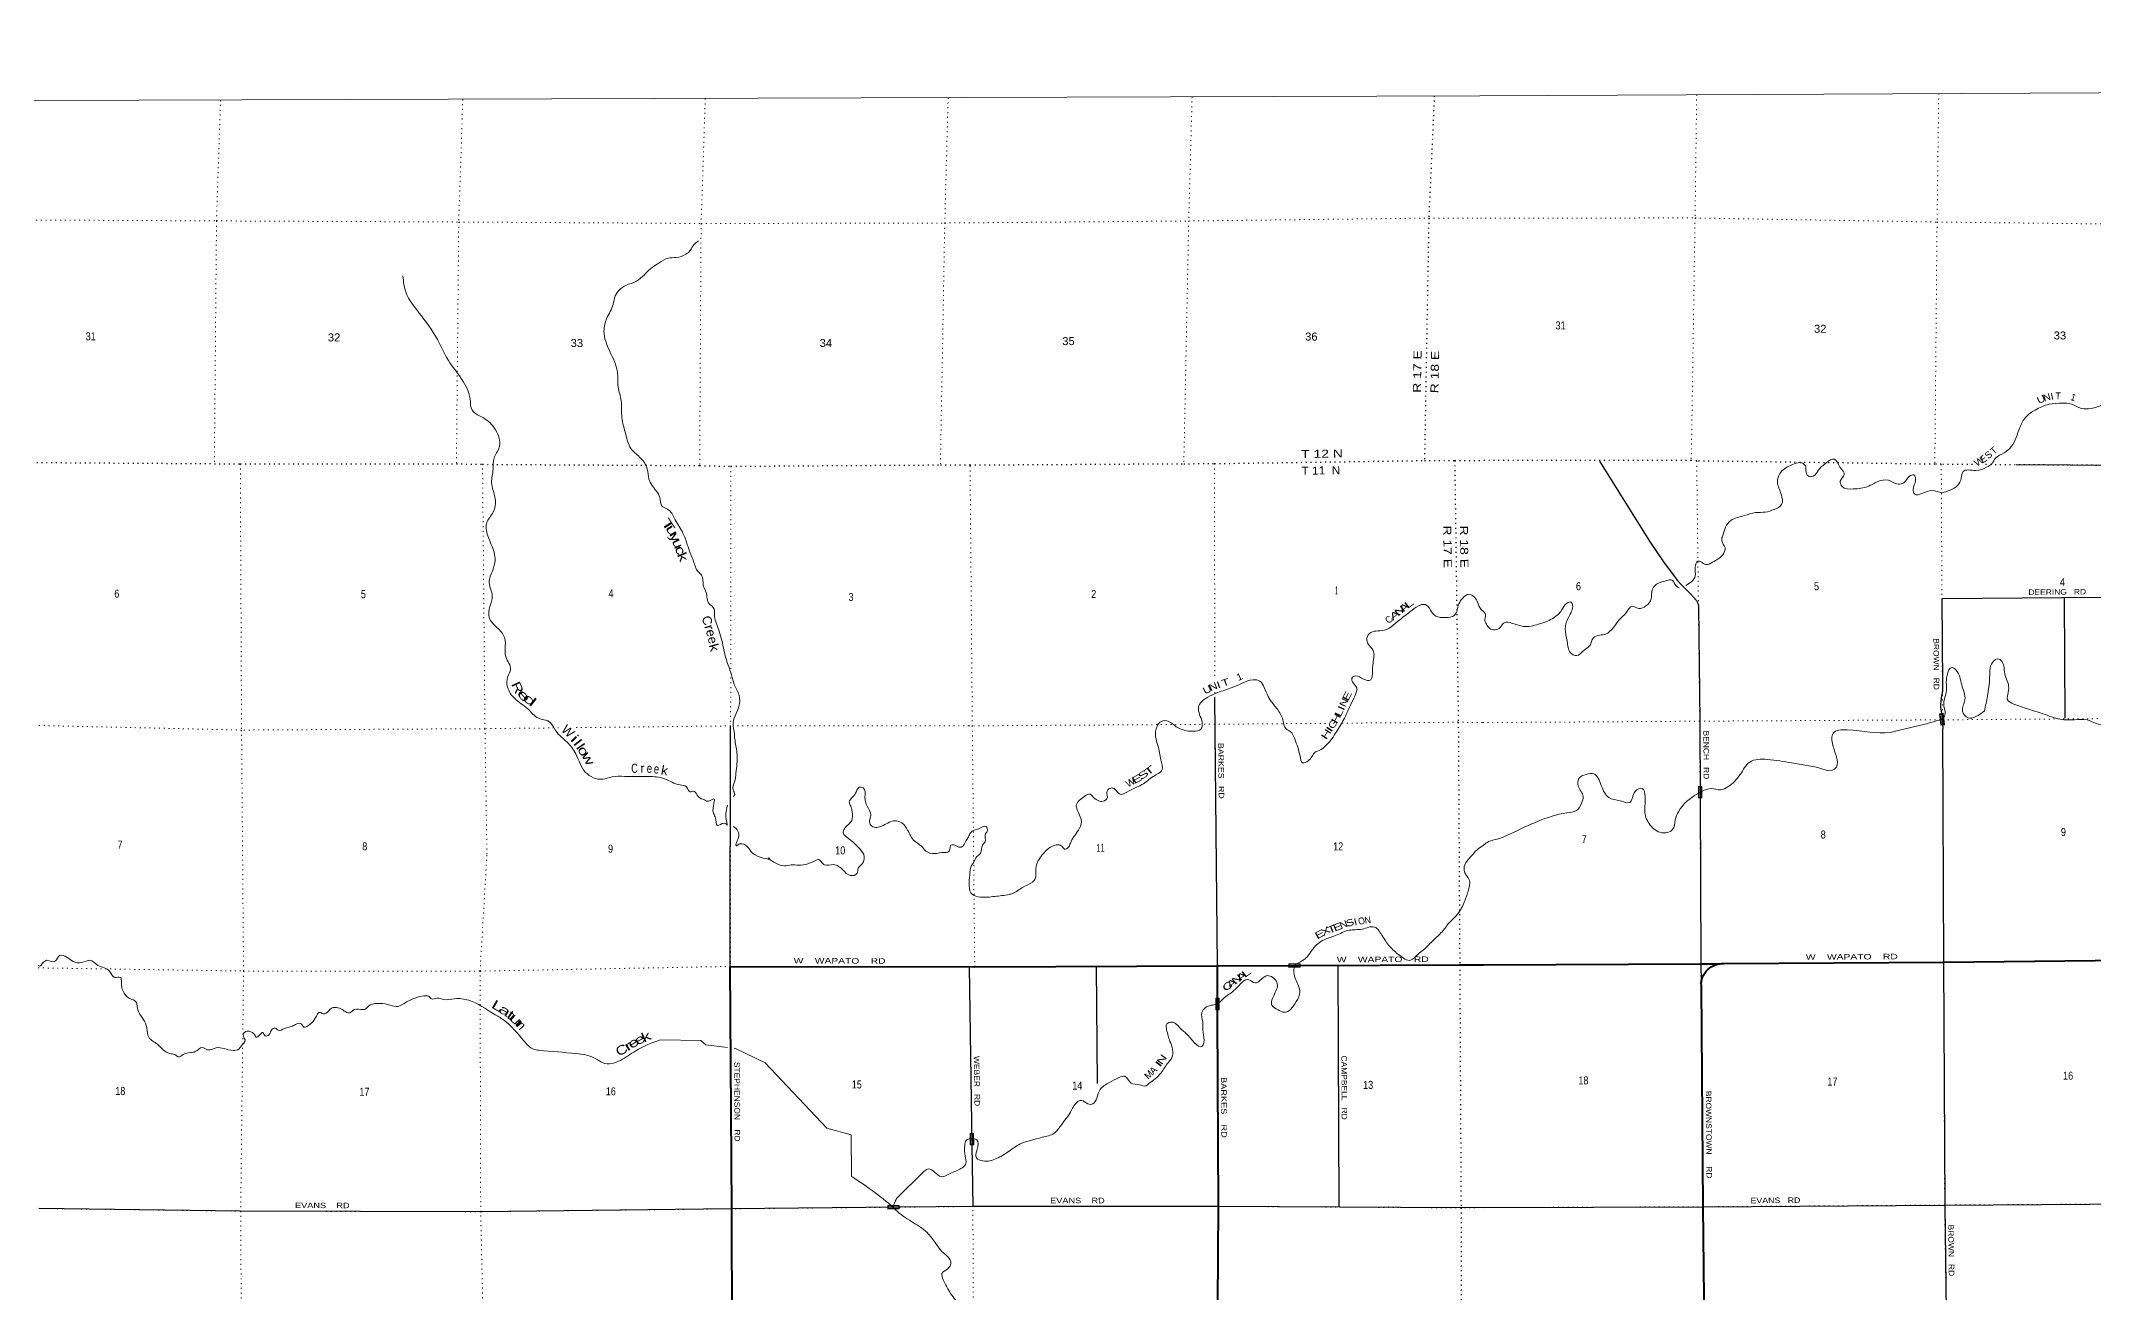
# Model space of a CAD drawing. Header units: feet. Extents: x -2 to 285336, y -549186 to -364975.
# Drawn here: x 63282 to 108175, y -392357 to -364975 of the extents above; entities that cross this region are included whole.
import ezdxf
from ezdxf.enums import TextEntityAlignment as Align

# ---------------------------------------------------------------- set-up
doc = ezdxf.new("R2010")
doc.units = ezdxf.units.FT
doc.header["$LTSCALE"] = 70
doc.linetypes.add('DOTTED', pattern=[1.5, 0.3, -1.2])
for name, color, linetype, lineweight in [('26', 7, 'Continuous', 40), ('27', 7, 'Continuous', 13), ('29', 7, 'Continuous', 25), ('31', 7, 'Continuous', 13), ('39', 7, 'Continuous', 13), ('4', 7, 'Continuous', 13), ('41', 7, 'Continuous', 13), ('6', 7, 'DOTTED', 25), ('61', 7, 'Continuous', 13), ('7', 7, 'DOTTED', 13)]:
    doc.layers.add(name, color=color, linetype=linetype, lineweight=lineweight)
doc.layers.add('30', color=7, linetype='Continuous')

msp = doc.modelspace()

# ---------------------------------------------------------------- linework, layer by layer
at = {"layer": '26'}
for points in [[(90817.62, -385196.99), (94306.21, -385182.53), (94826.86, -385181.32)], [(94826.86, -385181.32), (99578.73, -385155.81), (99998.4, -385154.53), (100028.56, -385154.43)], [(99684.22, -395750.02), (99628.55, -390471.01), (99590.04, -385652.15), (99586.37, -385569.97), (99590.51, -385542.43), (99601.85, -385494.19), (99618.17, -385447.4), (99639.3, -385402.58), (99664.99, -385360.21), (99694.97, -385320.75), (99728.91, -385284.65), (99766.44, -385252.29), (99807.15, -385224.03), (99850.59, -385200.18), (99896.28, -385181.01), (99943.73, -385166.71), (99992.41, -385157.45), (100028.56, -385154.43)], [(100028.56, -385154.43), (100041.79, -385153.33), (100091.33, -385154.4), (104886.5, -385120.82), (110194.22, -385065.73), (115616.27, -384990.31), (118270.29, -384947.27), (120863.7, -384905.21), (126101.03, -384791.99)], [(78407.24, -401086.51), (78407.22, -401063.18), (78403.21, -395886.62), (78386.81, -390515.52), (78355.11, -385214.87), (83700.42, -385224.53), (89007.33, -385204.49)], [(89008.77, -386163.5), (89007.37, -385229.49), (89007.33, -385204.49), (90817.62, -385196.99)], [(89042.62, -401022.2), (89042.41, -400998.35), (88996.27, -395776.49), (89032.57, -390463.05), (89009.02, -386329.25), (89008.77, -386163.5)]]:
    msp.add_lwpolyline(points, dxfattribs=at)
at = {"layer": '29'}
for p, q in [((97359.04, -374164.02), (98456.85, -375911.96)), ((107520.93, -377163.57), (107538.22, -379784.43)), ((89007.33, -385204.49), (88949.4, -379343.72)), ((78355.11, -385214.87), (78361.91, -379953.95)), ((104864.86, -380033.48), (104886.5, -385120.82)), ((83578.24, -385231.89), (83638.45, -389117.32)), ((86352.79, -385214.51), (86377.3, -387778.92)), ((91640.54, -385193.58), (91661.59, -390479.03)), ((83638.45, -389117.32), (83659.34, -390465.74))]:
    msp.add_line(p, q, dxfattribs=at)
for points in [[(110104.18, -374262.5), (110025.92, -374266.68), (106475.94, -374243.77)], [(98456.85, -375911.96), (98760.44, -376365.14), (99060.64, -376768.48), (99133.55, -376848.92), (99343.68, -377060.26), (99480.92, -377214.73), (99498.08, -377243.69), (99508.8, -377263), (99519.52, -377295.18), (99526.15, -377345.22)], [(99526.15, -377345.22), (99555.03, -379850.61), (99562.54, -381532.08)], [(110129.75, -377130.01), (104851.06, -377175.67), (104860.55, -379048.42)], [(104860.55, -379048.42), (104860.88, -379182.64), (104854.45, -379232.52), (104837.3, -379339.26), (104824.43, -379421.32), (104820.14, -379480.85), (104820.15, -379543.61), (104824.43, -379585.98), (104841.58, -379673.94), (104865.17, -379929.25), (104867.32, -379993.61), (104864.86, -380033.48)], [(99562.54, -381532.08), (99578.73, -385155.81), (99583.06, -385566.62)], [(104886.5, -385120.82), (104912.23, -390434.05), (104979.95, -395690.94)], [(82051.03, -390480.57), (78374.07, -390514.47), (72895.97, -390579.75), (67646.83, -390567.02), (63232.36, -390508.77)], [(94848.76, -390489.41), (94334.03, -390495.27), (89032.57, -390463.05), (83659.34, -390465.74), (82051.03, -390480.57)], [(94848.76, -390489.41), (99628.55, -390471.01), (104912.23, -390434.05), (110199.93, -390401.11), (115219.47, -390359.13)]]:
    msp.add_lwpolyline(points, dxfattribs=at)
at = {"layer": '31'}
for p, q in [((104875.74, -379678.81), (104903.69, -379927.25)), ((104903.69, -379927.25), (104829.16, -379935.63)), ((99600.09, -381530.67), (99525.09, -381530.87)), ((99599.43, -381280.67), (99600.09, -381530.67)), ((83676.71, -389114.91), (83601.73, -389116.29)), ((83672.13, -388864.95), (83676.71, -389114.91)), ((81800, -390446.09), (82049.99, -390443.18)), ((81800.87, -390521.08), (81800, -390446.09)), ((82050.86, -390518.17), (81800.87, -390521.08)), ((82049.99, -390443.18), (82050.86, -390518.17))]:
    msp.add_line(p, q, dxfattribs=at)
for points in [[(104829.16, -379935.63), (104801.21, -379687.19), (104875.74, -379678.81)], [(99525.09, -381530.87), (99524.43, -381280.87), (99599.43, -381280.67)], [(83601.73, -389116.29), (83597.15, -388866.33), (83672.13, -388864.95)]]:
    msp.add_lwpolyline(points, dxfattribs=at)
for points in [[(104894.85, -379920.19), (104868.68, -379687.64), (104810.04, -379694.24), (104836.21, -379926.79)], [(99532.44, -381288.84), (99591.45, -381288.68), (99592.07, -381522.69), (99533.06, -381522.85)], [(83664.28, -388873.09), (83605.29, -388874.17), (83609.57, -389108.14), (83668.56, -389107.06)], [(82042.08, -390451.26), (81808.08, -390453.99), (81808.77, -390512.99), (82042.77, -390510.26)]]:
    msp.add_lwpolyline(points, close=True, dxfattribs=at)
at = {"layer": '39'}
for p, q in [((99374.61, -376806.49), (99252.39, -376885.2)), ((81987.9, -390292.15), (82587.07, -389699.33))]:
    msp.add_line(p, q, dxfattribs=at)
for points in [[(78296.76, -386986.47), (77817.4, -386926.81), (77710.16, -386831.61), (76826.02, -386817.22)], [(81004.62, -389807.03), (80995.12, -388897.65), (80468.38, -388748.83), (79120.46, -387322.09), (78469.72, -387007.99), (78442.44, -387004.6)]]:
    msp.add_lwpolyline(points, dxfattribs=at)
for points in [[(78425.61, -381503.95), (78451.88, -381454.99), (78415.1, -381355.13), (78444.88, -381179.94), (78478.98, -380990.84), (78502.74, -380579.01), (78457.5, -380278.35), (78425.61, -380009.72), (78414.22, -379932.71), (78541.92, -379532.57), (78545.31, -379281.57), (78438.63, -379047.84), (78382.33, -378839.66), (78307.95, -378627.66), (78214.3, -378297.42), (78111.72, -377880.94), (78012.05, -377550.77), (77975.92, -377354.41), (77895.04, -377287.03), (77826.25, -377034.82), (77770.75, -376902.92), (77724.1, -376658.49), (77653.15, -376582.98), (77548.48, -376349.23), (77478.51, -376175.32), (77414.44, -375991.32), (77319.56, -375735.37), (77148.13, -375444.13), (77007.61, -375232.86), (76848.18, -375130.2), (76814.33, -374959.92), (76738.7, -374820.21), (76573.57, -374555), (76539.23, -374338.55), (76372.09, -374073.36), (76179.71, -373886.74), (76070.25, -373578.76), (75982.19, -373208.3), (75970.37, -372845.04), (75903.05, -372540.61), (75885.6, -372213.55), (75718.48, -371759.63), (75591.59, -371317.32), (75654.79, -371035.55), (75791.98, -370736.91), (75838.14, -370549.69), (76072.27, -370320.25), (76303.82, -370227.37), (76474.72, -370084.96), (76645.44, -369924.48), (76796.78, -369828.46), (76998.14, -369723.86), (77170.38, -369709.92), (77382.1, -369637.33), (77471.54, -369564.07), (77562.29, -369424.55), (77659.68, -369345.18)], [(71193.11, -370112.75), (71265.16, -370485.39), (71544.28, -370915.99), (71949.34, -371505.83), (72188.63, -371960.96), (72483.61, -372375.32), (72662.46, -372801), (72715.25, -373057.4), (72913.12, -373193.77), (73190.22, -373431.65), (73300.94, -373860.08), (73189.15, -374096.21), (73167.64, -374339.37), (73134.58, -374628.84), (73212.5, -374987.37), (73169.44, -375278.95), (73027.57, -375513.4), (73021.29, -375680.11), (73126.7, -375984.12), (73210.54, -376334.55), (73158.65, -376547.93), (73081.36, -376823.83), (73148.49, -377110.2), (73098.79, -377341.63), (73081.29, -377584.75), (73282.3, -377829.49), (73424.88, -378046.77), (73445.07, -378444.07), (73550.19, -378719.98), (73487.64, -378873.25), (73482.04, -379104.19), (73639.02, -379355.44), (73926.04, -379583.18), (74158.67, -379785.41), (74241.12, -379810.61), (74385.91, -379855.2), (74538.42, -380062.33), (74785.54, -380308.57), (74974.63, -380563.48), (75191.36, -380970.67), (75559.76, -381121.23), (75767.7, -381070.76), (76040.18, -381057.74), (76356.94, -381062.29), (76559.38, -381060.07), (76916.69, -381108.36), (77256.88, -381245.17), (77399.65, -381287.77), (77478.97, -381397.32), (77550.93, -381378.46), (77630.07, -381469.95), (77753.27, -381558.95), (77793.48, -381570.55), (77833.88, -381600.22), (77987.71, -381550.35), (77976.74, -381843.6), (78023.91, -381945.47), (78077.98, -382131.59), (78217.79, -382083.88), (78295.57, -382125)], [(112582.86, -371281.25), (112786.1, -371495.86), (112866.69, -371620.29), (112891.38, -371857.37), (112874.07, -372148.79), (112736.06, -372325.91), (112582.02, -372511.11), (112433.65, -372563.66), (111988.3, -372620.84), (111763.42, -372573.07), (111646.59, -372402.5), (111516.02, -372350.52), (111335.32, -372316.73), (111242.85, -372252.61), (111137.68, -371935.31), (111021.02, -371831.06), (110705.77, -371759.36), (110294.26, -371707.95), (110059.59, -371754.65), (109483.95, -371870.38), (109087.07, -372048.03), (108948.91, -372166.88), (108782.96, -372404.35), (108541.05, -372754.51), (108368.91, -372925.67), (108112.26, -373008.59), (107899.55, -373013.05), (107686.59, -372917.02), (107479.83, -372893.33), (107194.94, -372920.04), (106888.24, -373047.27), (106691.95, -373192.36), (106554.09, -373429.77), (106368.53, -373844.13), (106212.36, -373981.1), (106024.03, -374100.05), (105946.07, -374216.76), (105825.87, -374295.38), (105593.27, -374366.19), (105312.38, -374390.88), (105274.63, -374535.65), (105194.77, -374694.57), (105030.47, -374795.38), (104858.03, -374847.98), (104633.17, -374806.24), (104410.58, -374871.01), (104256.1, -374885.39), (104221.72, -374780.96), (104275.39, -374583.92), (104238.96, -374463.42), (104134.7, -374499.8), (104018.66, -374634.68), (103892.31, -374665.08), (103683.39, -374581.11), (103450.68, -374609.72), (103230.22, -374716.68), (102913.29, -374771.59), (102664.3, -374713.82), (102627.9, -374603.37), (102715.83, -374462.52), (102621.08, -374291.9), (102494.21, -374119.34), (102329.84, -374194.03), (102147.68, -374367.22), (102037.62, -374490.03), (101923.23, -374488.26), (101880.87, -374403.94), (101864.47, -374267.33), (101806.13, -374211.18), (101707.76, -374197.31), (101539.34, -374255.93), (101305.02, -374435.27), (101255.32, -374618.24), (101336.28, -374887.35), (101344.89, -375112.41), (101184.62, -375219.24), (100986.11, -375277.93), (100777.43, -375288.4), (100524.75, -375355.24), (100234.05, -375462.34), (100118.03, -375607.26), (100058.29, -375788.25), (100034.49, -375896.81), (100107.15, -376057.43), (100057.37, -376210.26), (99835.05, -376373.49), (99682.66, -376424.04), (99515.91, -376348.02), (99454.04, -376480.78), (99456.54, -376671.68), (99374.61, -376806.49)], [(86105.38, -381489.46), (86225.24, -381450), (86300.13, -381519.45), (86415.17, -381594.48), (86505.47, -381603.52), (86602.84, -381522.15), (86587.99, -381444.01), (86630.91, -381331.11), (86716.93, -381314.11), (86816, -381395.34), (86880.7, -381448.83), (86980.68, -381425.65), (87162.11, -381331.31), (87357.59, -381238.82), (87602.29, -381061.47), (87797.16, -380910.76), (87770.88, -380698.24), (87705.45, -380383.75), (87655.34, -380191.56), (87686.97, -379958.32), (87776.1, -379854.95), (87930.43, -379853.26), (88108.06, -379971.77), (88481.95, -380072.07), (88645.82, -380024.1), (88672.37, -379879.25), (88616.39, -379701.18), (88592.75, -379548.86), (88657.61, -379425.68), (88794.9, -379327.8), (89014.32, -379225.01), (89325.9, -379117.2), (89547.41, -379022.41), (89789.13, -378943.47), (89937.8, -378975.97), (90029.49, -379117.51), (90115.68, -379309.31), (90168.72, -379397.06), (90312.97, -379582.2), (90437.75, -379821.75), (90507.97, -380019.74), (90596.75, -380074.98), (90696.68, -380238.52), (90812.91, -380618.71), (90868.49, -380758.63), (90990.38, -380721.16), (91154.7, -380524.61), (91314.29, -380450.59), (91369.8, -380391.75), (91482.8, -380272.06), (91585.43, -380118.35), (91764.76, -379823.26), (91913.75, -379502.41), (92017.77, -379290.46), (92052.11, -379123.44), (91972.79, -379013.89), (91949.63, -378907.74), (92033.35, -378862.65), (92198.43, -378931.11), (92360.93, -378943.38), (92395.72, -378820.53), (92411.14, -378569.4), (92412.36, -378302.36), (92308.75, -378170.99), (92277.26, -378034.81), (92360.16, -377911.44), (92512.15, -377877.65), (92704.27, -377847.43), (92895.32, -377714.84), (93064.26, -377576.46), (93265.12, -377423.68), (93456.33, -377307.15), (93552.47, -377300.07), (93665.97, -377419.29), (93781.6, -377550.53), (93998.44, -377584.29), (94184.4, -377540.09), (94239.62, -377453.15), (94287.94, -377281.97), (94378.78, -377150.47), (94500.24, -377072.85), (94627.23, -377139.72), (94698.66, -377261.4), (94733.61, -377345.34), (94795.06, -377428.26)], [(99106.1, -376934.59), (99035.69, -376893.59), (98955.1, -376769.17), (98824.68, -376777.47), (98586.14, -376876.43), (98514.16, -376979.06), (98494.6, -377176.04), (98378.6, -377329.01), (98214.19, -377383.6), (98079.62, -377337.66), (97951.52, -377468.54), (97799.42, -377629.62), (97495.21, -377945.74), (97364.83, -377970.13), (97224.52, -378032.71), (97156.69, -378187.59), (97028.53, -378294.35), (96856.27, -378417.29), (96729.69, -378355.25), (96654.79, -378104.21), (96613.94, -377826.98), (96689.53, -377567.59), (96773.15, -377312.2), (96740.88, -377247.96), (96654.64, -377266.22), (96532.64, -377425.23), (96362.48, -377588.35), (96071.84, -377717.56), (95744.9, -377780.53), (95453.74, -377710.79), (95277.11, -377697.08), (95193.09, -377801.75), (95080.85, -377854.23), (94962.37, -377822.32), (94887.89, -377732.04), (94855.5, -377621.58), (94867.25, -377511.03), (94833.01, -377462.87), (94803.21, -377429.52), (94794.96, -377428.24)], [(110096.52, -377996.47), (109907.08, -377988.63), (109703.89, -377792.11), (109623.59, -377780.22), (109585.9, -377949.1), (109544.35, -378178.28), (109424.39, -378353.35), (109396.56, -378453.89), (109509.37, -378622.46), (109515.8, -378783.21), (109544.13, -378873.59), (109704.89, -378959.67), (109767.68, -379182.6), (109770.54, -379514.17), (109755.09, -379749.32), (109755.11, -379755.35), (109659.17, -379906.27), (109450.75, -380017.22), (109173.69, -379967.55), (109032.6, -379726.69), (108743.06, -379506.23), (108628.93, -379604.93), (108559.27, -379828.14), (108421.06, -379926.89), (108023.45, -379823.21), (107746.51, -379819.76), (107437.45, -379810.34), (107059.87, -379688.53), (106423.18, -379476.82), (106286.47, -379380.64), (106300.11, -379221.86), (106303.67, -379045.01), (106212.56, -378733.72), (106212.42, -378677.45), (106069.45, -378488.84), (105985.28, -378531.22), (105893.89, -378889.1), (105846.79, -379303.17), (105781.4, -379624.84)], [(105781.4, -379624.84), (105593.09, -379751.82), (105422.59, -379780.31), (105301.8, -379629.84), (105353.34, -379384.57), (105284.27, -379055.14), (105154.99, -378727.84), (105072.58, -378675.76), (104962.64, -378844.79), (104942.39, -379225.1), (104890.7, -379493.99), (104918.27, -379649.12), (104893.05, -379764.59), (104814.83, -379817.7)], [(104814.83, -379817.7), (104694.34, -379856.15), (103950.31, -380042.56), (103719.67, -380095.28), (102778.36, -380038.93), (102469.52, -380115.93), (102466.17, -380375.17), (102545.11, -380638.26), (102545.67, -380853.28), (102445.53, -380929.85), (102242.77, -380900.12), (101564.14, -380764.86), (101034.16, -380687.58), (100647, -380744.64), (100441.01, -381016.35), (100170.78, -381284.18), (100010.42, -381350.82), (99801.65, -381325.12), (99600.74, -381385.42)], [(99600.74, -381385.42), (99502.93, -381438.27), (99088.55, -381830.99), (99020.78, -382009.98), (98959.11, -382221.11), (98758.62, -382293.86), (98497.39, -382153.73), (98360.23, -381884.73), (98361.25, -381500.9), (98294.57, -381322.18), (98146.22, -381382.77), (98024.45, -381630.2), (97815.65, -381592.45), (97568.64, -381522.62), (97401.4, -381257.7), (97236.19, -381002.82), (97069.66, -381015.22), (96913.36, -381103.96), (96897.74, -381270.79), (97006.69, -381499.65), (96970.95, -381646.43), (96856.98, -381807.42), (96650.41, -381858.09), (96018.75, -382040.24), (95559.74, -382246.16), (95164.85, -382417.78), (94876.63, -382521.91), (94816.34, -382572.1)], [(78498.89, -382577.99), (78563.27, -382533.83), (78726.26, -382594.28), (78894.55, -382777.15), (79202, -382850.07), (79197.97, -382848.1), (79393.77, -382978.47), (79722.67, -382992.93), (79905.16, -383000.97), (80099.07, -382950.66), (80220.79, -382897.12), (80286.7, -382874.31), (80355.56, -382941.82), (80416.21, -382991.35), (80608.6, -382987.23), (80822.36, -383109.36), (80973.9, -383224.15), (81129.77, -383178.27), (81152.65, -383065.59), (81229.89, -382976.4), (81284.27, -382809.17), (81198.52, -382659.53), (80937.38, -382415.45), (80823.84, -382292.22), (80850.98, -382203.58), (81009.45, -382023.16), (81019.51, -381834.33), (80988.12, -381708.19), (80955.17, -381624.22), (81032.14, -381508.94), (81111.1, -381391.63), (81172.24, -381296.6), (81258.55, -381307.7), (81298.75, -381510.03), (81346.97, -381712.28), (81429.18, -381906.13), (81402.99, -382085.1), (81473.93, -382160.61), (81700.13, -382130.03), (81957.65, -382028.83), (82108.5, -382077.36), (82230.39, -382232.63), (82389.29, -382475.82), (82528.69, -382580.7), (82630.1, -382694.03), (82815.07, -382746.21), (83041.3, -382719.64), (83129.36, -382706.62), (83160.55, -382621.96), (83177.98, -382563.54), (83231.99, -382552.91), (83348.81, -382605.84), (83400.92, -382605.27), (83515.65, -382459.46), (83560.98, -382384.68), (83608.11, -382291.81), (83799.54, -382195.35), (83951.45, -382153.53), (83972.56, -382255.69), (83929.28, -382334.46), (83926.87, -382487.07), (83869.54, -382563.99), (83827.25, -382737.12), (83743.85, -382812.32), (83683.02, -382937.46), (83623.75, -383020.43), (83589.64, -383209.52), (83648.27, -383640.53), (83821.27, -383698.87), (84135.82, -383683.37), (84452.1, -383641.76), (84526.05, -383620.87), (84761.1, -383479.76), (84962.4, -383369.14), (85023.76, -383294.18), (85034.17, -383139.48), (85079.94, -382916.12), (85168.77, -382784.65), (85385.23, -382589.54), (85519.16, -382553.94), (85609.75, -382591.09), (85660.44, -382646.75), (85744.29, -382613.71), (85791.4, -382518.83), (85966.85, -382235.83), (86033.04, -382048.39), (85991.45, -381904.29), (85935.9, -381768.38), (85921.03, -381688.23), (85990.05, -381579.06), (86105.38, -381489.46)], [(78287.89, -382117.91), (78257.7, -381874.65), (78289.55, -381689.45)], [(78423.57, -382156.02), (78455.31, -382177.65), (78520.15, -382435.93), (78493.56, -382576.76), (78498.89, -382577.99)], [(94068.28, -384265.12), (94308.05, -383999.48), (94435.49, -383727.05), (94513.08, -383479.25), (94517.57, -383332.64), (94456.35, -383228.91), (94411.37, -383145.08), (94415.83, -382996.46), (94558.15, -382804.17), (94686.98, -382664.23), (94816.34, -382572.1)], [(90731.27, -385158.22), (90905.44, -385060.71), (90976.93, -384995.68), (91095.51, -384833.77), (91337.95, -384632.35), (91585.56, -384541.29), (91887.01, -384423.55), (92169.39, -384398.37), (92445.56, -384355.19), (92603.76, -384532.14), (92772.66, -384773.22), (92986.5, -384970.5), (93228.88, -385079.41), (93397.2, -384945.41), (93515.14, -384851.41), (93701.66, -384668.67), (93896.15, -384481.83), (94068.28, -384265.12)], [(63401.59, -385075.16), (63316.14, -385146.37), (63252.63, -385207.3), (63218.2, -385195.65)], [(76826.02, -386817.22), (76508.6, -386941.16), (76157.9, -387141.76), (75823.05, -387324.11), (75606.67, -387334.52), (75384.96, -387218.49), (74985.03, -387120.48), (74172.44, -387047.08), (74051.91, -387022.3), (73845.62, -386847.89), (73395.78, -386385.03), (73187.97, -386256.8), (72633.58, -385955.71), (72324.52, -385920.95), (72084.18, -385939.64), (71943.52, -385907.06), (71821.45, -385926.46), (71760.71, -385868.91), (71698.45, -385857.54), (71524.37, -385887.56), (71274.91, -385992.69), (71049.43, -386091.53), (70862.53, -386045.39), (70645.81, -386023.68), (70434.03, -386090.24), (70374.51, -386149.12), (70272.33, -386154.26), (70100.17, -386176.22), (70030.57, -386229.18), (69946.18, -386210.03), (69865.44, -386156.71), (69624.67, -386135.26), (69515.49, -386236.84), (69451.52, -386253.6), (69384.98, -386216.18), (69278.09, -386345.85), (69167.19, -386475.56), (69027.56, -386541.33), (68968.68, -386469.7), (68844.56, -386485.12), (68754.81, -386528.26), (68606.93, -386572.05), (68471.04, -386611.68), (68406.38, -386562.2), (68318.67, -386609.34), (68281.43, -386690.05), (68201.74, -386737.1), (68169.51, -386721.4), (68132.78, -386659.56), (68059.21, -386716.58), (67985.49, -386759.55), (67936.61, -386685.8), (67866.04, -386646.42), (67787.68, -386629.21), (67700.35, -386712.49), (67743.6, -386822.43), (67660.85, -386959.86), (67611.35, -387018.63), (67481.42, -387054.19), (67286.55, -387012.15), (67113.99, -386995.98), (66924, -387038.21), (66807.23, -386989.3), (66653.8, -387077.31), (66547.78, -387098.55), (66391.85, -387138.41), (66286.16, -387191.77), (66205.47, -387142.46), (66096.99, -387119.56), (65951.8, -387036.83), (65826.27, -386917.74), (65638.26, -386765.21), (65592, -386558.92), (65517.81, -386364.99), (65424.23, -386233.51), (65384.68, -386093.41), (65367.7, -386003.25), (65210.34, -385906.59), (65074.47, -385757.51), (65038.39, -385565.16), (65017.21, -385456.98), (64894.93, -385456.31), (64781.24, -385319.03), (64525.33, -385191.34), (64351.79, -385080.81), (64169.9, -385130.99), (63981.23, -385106.96), (63851.99, -385016.02), (63687.19, -384975.66), (63596.23, -385095.12), (63401.59, -385075.16)], [(89047.87, -386008.56), (89164.22, -385894.92), (89398.88, -385715.67), (89697.38, -385507.62), (89834.41, -385576.38), (89938.11, -385525.05), (90099.34, -385416.88), (90305.29, -385559.18), (90255.93, -385822.72), (90196.29, -386062.29), (90335.68, -386165.16), (90474.52, -386215.84), (90568.41, -386184.7), (90697.11, -386032.71), (90805.19, -385824.73), (90783.19, -385638.26), (90721.7, -385508.43), (90679.87, -385342.25), (90692.33, -385221.84), (90731.27, -385158.22)], [(83676.73, -388984.59), (83744.47, -389008.04), (83752.7, -389220.77), (83736.55, -389401.64), (83875.58, -389470.38), (84175.7, -389416.9), (84452.66, -389257.26), (84693.55, -389098.02), (84929.25, -389019.15), (85175.11, -388952.2), (85436.77, -388863.01), (85591.26, -388684.63), (85792.76, -388401.35), (85932.86, -388189.01), (86034.62, -388143.72), (86173.71, -388218.49), (86283.99, -388221.29), (86366.87, -388095.91), (86441.08, -387908.38), (86645.9, -387751.54), (86859.27, -387644.8), (86979.24, -387615.38), (87119.15, -387768.44), (87305.92, -387802.53), (87434.49, -387829.23), (87488.25, -387794.51), (87605.58, -387704.88), (87750.55, -387574.8), (87908.54, -387348.21), (88007.33, -387210.6), (88027.51, -387031.69), (87967.52, -386853.67), (87896.71, -386599.47), (87899.4, -386472.95), (88011.22, -386431.57), (88197.08, -386570.07), (88332.63, -386689.05), (88515.17, -386893.84), (88666.27, -386966.47), (88711.51, -386883.66), (88695.17, -386662.99), (88684.66, -386424.19), (88666.5, -386221.61), (88741.6, -386118.4), (88871.33, -386064.77), (88987.09, -386037.69), (89047.87, -386008.56)], [(82587.07, -389699.33), (82692.73, -389643.97), (82817.75, -389714.87), (82963.09, -389811.66), (83194.74, -389728.81), (83426.11, -389617.86), (83507.3, -389522.61), (83489.59, -389362.18), (83481.1, -389125.37), (83510.09, -389022.66), (83575.19, -388987.87), (83676.73, -388984.59)], [(81871.12, -390444.45), (81394.24, -390069.78), (81127.77, -389890), (81004.62, -389807.03)], [(83523.62, -393385.22), (83594.33, -393245.92), (83668.52, -393056.38), (83630.34, -392856.03), (83348.85, -392582.06), (83125.29, -392289.38), (83012.73, -392067.76), (82983.22, -391929.55), (83102.51, -391835.89), (83175.03, -391678.49), (83032.82, -391497.35), (82649.06, -391027.75), (82315.88, -390794.49), (81968.43, -390539.31), (81871.12, -390444.45)], [(81912.6, -390486.7), (81950.72, -390378.89), (81987.9, -390292.15)]]:
    msp.add_spline(points, degree=3, dxfattribs=at)
at = {"layer": '4'}
msp.add_lwpolyline([(0, -366365.25), (31582.88, -366343.53), (63165.7, -366278.36), (94748.41, -366169.75), (126330.93, -366017.71), (157911.89, -365844.7), (189495.2, -365583.27), (221076.83, -365300.9), (252658.04, -364975.08), (254669.81, -547785.08), (222837.13, -548113.49), (191004.05, -548398.11), (159170.58, -548638.96), (127336.83, -548836), (95502.83, -548989.27), (63668.65, -549098.74), (31834.35, -549164.42), (0, -549186.32)], close=True, dxfattribs=at)
at = {"layer": '6'}
for points in [[(93749.8, -366173.87), (93629.34, -368847.2), (93534.79, -374149.24)], [(63187.49, -374192.87), (67072.04, -374218.53), (67639.27, -374222.35), (72365.18, -374222.74), (72936.48, -374232.54), (77684.74, -374260.79), (78368.32, -374275.38), (82949.61, -374245.23), (83596.98, -374246.16), (88272.49, -374218.99), (88945.89, -374217.63), (93534.79, -374149.24), (94196.19, -374150.02), (94781.34, -374151.7)], [(94196.19, -374150.02), (94274.43, -379873.84), (94306.21, -385182.53), (94334.03, -390495.27), (94343.49, -395778.1), (94351.79, -401099.07), (94356.98, -406398.03), (94457.13, -411728.05), (94467.63, -411898.01)], [(105518.8, -374237.52), (104836.38, -374233.1), (104695.9, -374231.38), (99488.19, -374159.66), (99369.77, -374147.84), (94781.34, -374151.7)], [(118800.76, -374223.25), (115389.96, -374263.72), (110104.18, -374262.5), (110025.92, -374266.68), (105764.83, -374239.11)]]:
    msp.add_lwpolyline(points, dxfattribs=at)
at = {"layer": '61'}
for p, q in [((90566.99, -385161.01), (90816.98, -385159.53)), ((90816.98, -385159.53), (90817.43, -385234.53)), ((88971.76, -385911.17), (89046.76, -385911.17)), ((88971.76, -386161.17), (88971.76, -385911.17)), ((89046.76, -385911.17), (89046.76, -386161.17)), ((89046.76, -386161.17), (88971.76, -386161.17))]:
    msp.add_line(p, q, dxfattribs=at)
msp.add_lwpolyline([(90817.43, -385234.53), (90567.43, -385236.01), (90566.99, -385161.01)], dxfattribs=at)
for points in [[(90575.03, -385168.95), (90809.03, -385167.57), (90809.38, -385226.58), (90575.37, -385227.96)], [(89038.76, -385919.17), (88979.76, -385919.17), (88979.76, -386153.17), (89038.76, -386153.17)]]:
    msp.add_lwpolyline(points, close=True, dxfattribs=at)
at = {"layer": '7'}
for p, q in [((88945.89, -374217.63), (88947.41, -378942.24)), ((104836.38, -374233.1), (104864.09, -379678.71)), ((83638.45, -389117.32), (83578.24, -385231.89))]:
    msp.add_line(p, q, dxfattribs=at)
for points in [[(67206.61, -366266.89), (67118.41, -368908.99), (67072.04, -374218.53)], [(72504.62, -366250.77), (72415.77, -368933.23), (72365.18, -374222.74)], [(77807.82, -366233.41), (77715.22, -368965.48), (77684.74, -374260.79)], [(83118, -366214.82), (83044.29, -368955.24), (82949.61, -374245.23)], [(88453.6, -366194.89), (88379, -368910.8), (88272.49, -374218.99)], [(99487.62, -366149.7), (99452.43, -368844.43), (99369.77, -374147.84)], [(104781.06, -366126.15), (104744.38, -368930.75), (104695.9, -374231.38)], [(63172.88, -368889.63), (67118.41, -368908.99), (72415.77, -368933.23), (77715.22, -368965.48), (83044.29, -368955.24), (88379, -368910.8), (93629.34, -368847.2), (94759.46, -368847.68)], [(94759.46, -368847.68), (99452.43, -368844.43), (104740.45, -368934.08), (110024.38, -368993.58), (115422.47, -368964.44), (116646.87, -368946.58)], [(67639.27, -374222.35), (67666.44, -380045.12), (67709.85, -385315.53), (67646.83, -390567.02), (67676.97, -395909.86), (67734.36, -401176.1), (67762.88, -406555.1), (68009.04, -411857.42), (67999.39, -411991.47)], [(73315.52, -411975.14), (73315.75, -411817.3), (73076.33, -406585.19), (73042.52, -401274.52), (73014.43, -395935.67), (72895.97, -390579.75), (72882.71, -385317.04), (73032.2, -382761.28), (72989.28, -380014.87), (72936.48, -374232.54)], [(78368.32, -374275.38), (78361.91, -379953.95), (78357.9, -385140.57), (78386.81, -390515.52), (78403.21, -395886.62), (78407.38, -401237.78), (78457.44, -406568.35), (78647.13, -411837.15), (78653.57, -411957.51)], [(83700.42, -385224.53), (83647.01, -379956.24), (83596.98, -374246.16)], [(99561.42, -381279.91), (99555.03, -379850.61), (99488.19, -374159.66)], [(88947.49, -379212.89), (88947.72, -379918.2), (89007.33, -385204.49), (89008.77, -386163.5)], [(118561.26, -379627.62), (115496.34, -379723.49), (110148.49, -379780.67), (104893.37, -379821.42)], [(74600.95, -379996.6), (72989.28, -380014.87), (67666.44, -380045.12), (63203.3, -379944.02)], [(91371.49, -379898.02), (88947.72, -379918.2), (83572.71, -379953.45), (78361.91, -379953.95), (74960.73, -379992.52)], [(94804.99, -379882.42), (94274.43, -379873.84), (91686.69, -379895.39)], [(104815.19, -379821.91), (99555.03, -379850.61), (94804.99, -379882.42)], [(104865.28, -379933.14), (104886.5, -385120.82), (104912.23, -390434.05), (104979.95, -395690.94), (105021.81, -401032.27), (105021.74, -401759.09)], [(99796.03, -411875.52), (99787.53, -411677.61), (99697.48, -406322.31), (99694.72, -400978.94), (99687.08, -395675.72), (99628.55, -390471.01), (99578.73, -385155.81), (99562.54, -381531.23)], [(90817.97, -385196.99), (94306.21, -385182.53), (94826.86, -385181.32)], [(94826.86, -385181.32), (99578.73, -385155.81), (104886.5, -385120.82), (110194.22, -385065.73), (115616.27, -384990.31), (118270.29, -384947.27)], [(63217.89, -385246.57), (67709.85, -385315.53), (72882.71, -385317.04), (78355.11, -385214.87), (83578.24, -385231.89), (83700.42, -385224.53), (89007.33, -385204.49), (90817.62, -385196.99)], [(89011.93, -386163.5), (89032.57, -390463.05), (88996.27, -395776.49), (89044.8, -401004.7), (89074.79, -406482.05), (89190.55, -411771.74), (89185.71, -411919.1)], [(83706.59, -401230.87), (83703.35, -401129.51), (83683.53, -395814.67), (83659.34, -390465.74), (83638.43, -389116.62)], [(82051.03, -390480.57), (78386.81, -390515.52), (72895.97, -390579.75), (67646.83, -390567.02), (63232.36, -390508.77)], [(94848.76, -390489.41), (94334.03, -390495.27), (89032.57, -390463.05), (83659.34, -390465.74), (82052.2, -390480.91)], [(114898.17, -390361.81), (110199.93, -390401.11), (104912.23, -390434.05), (99628.55, -390471.01), (94848.76, -390489.41)]]:
    msp.add_lwpolyline(points, dxfattribs=at)

# ---------------------------------------------------------------- texts
at = {"layer": '27'}
for s, rotation, width, p in [('W    WAPATO    RD', 359.813, 1.4, (79740.8, -385149.39)), ('W    WAPATO    RD', 0.237, 1.4, (91617.8, -385124.79)), ('W    WAPATO    RD', 0.378, 1.4, (101875.83, -385070.67)), ('STEPHENSON    RD', 270.308, 1.15, (78439.53, -387303.2)), ('BARKES    RD', 270.326, 1.25, (89086.47, -387635.91)), ('BROWNSTOWN     RD', 270.458, 1.15, (99687.81, -387935.98))]:
    msp.add_text(s, height=120, rotation=rotation, dxfattribs=dict(at, width=width)).set_placement(p)
at = {"layer": '30'}
for s, rotation, width, p in [('DEERING   RD', 0.496, 1.15, (106742.1, -377089.31)), ('BROWN   RD', 270.29, 1.15, (104665.98, -378038.8)), ('BENCH   RD', 270.256, 1.15, (99634.87, -380055.64)), ('BARKES   RD', 270.646, 1.2, (89022.34, -380327.29)), ('WEBER   RD', 270.888, 1.15, (83678.36, -387175.3)), ('CAMPBELL   RD', 270.228, 1.15, (91718.38, -387162.7)), ('EVANS    RD', 359.861, 1.25, (68835.56, -390499.9)), ('EVANS    RD', 0.029, 1.25, (85349.44, -390394.89)), ('EVANS   RD', 0.401, 1.2, (100664.75, -390393.76)), ('BROWN   RD', 270.738, 1.15, (104987.75, -390862.23))]:
    msp.add_text(s, height=120, rotation=rotation, dxfattribs=dict(at, width=width)).set_placement(p)
at = {"layer": '41'}
for s, height, rotation, width, p in [('U', 150, 24.395, 1.25, (107050.05, -372876.57)), ('N', 150, 17.588, 1.1, (107167.95, -372836.32)), ('I', 150, 11.177, 1.15, (107273.75, -372817.69)), ('W', 150, 31.766, 1.15, (105703.17, -374230.93)), ('T', 200, 302.717, 1.8, (76910.63, -375614.08)), ('u', 200, 302.602, 1.7, (76994.88, -375732.74)), ('y', 200, 296.12, 1.45, (77066.4, -375873.84)), ('u', 200, 292.428, 1.4, (77112.4, -376004.27)), ('c', 200, 292.37, 1.4, (77170.81, -376150.74)), ('k', 200, 292.436, 1.45, (77222.09, -376296.16)), ('C', 200, 287.241, 1.05, (77755.03, -377677.78)), ('A', 150, 39.056, 1.7, (92930.21, -377588.23)), ('N', 150, 39.192, 1.6, (93039.9, -377493.94)), ('A', 150, 37.674, 1.65, (93129.83, -377423.97)), ('L', 150, 36.842, 1.8, (93241.08, -377341.72)), ('r', 200, 286.355, 1.25, (77801.43, -377824.84)), ('e', 200, 283.784, 1.05, (77836.55, -377944.17)), ('e', 200, 283.889, 1.05, (77874.24, -378100.6)), ('k', 200, 285.281, 1.25, (77905.26, -378265.03)), ('1', 150, 23.423, 1.15, (89517.92, -378948)), ('R', 200, 294.624, 1.35, (73610.45, -379157.99)), ('e', 200, 311.279, 1.9, (73767.08, -379357.44)), ('d', 200, 321.862, 1.95, (73906.91, -379461.93)), ('U', 150, 26.717, 1.3, (88817.2, -379227.01)), ('N', 150, 23.479, 1.25, (88943.2, -379164.12)), ('I', 150, 18.967, 1.4, (89056.21, -379122.99)), ('T', 150, 19.205, 1.4, (89206.77, -379073.51)), ('N', 150, 65.535, 1.25, (91839.38, -379472.67)), ('E', 150, 63.971, 1.55, (91907.84, -379332.2)), ('H', 150, 60.755, 1.45, (91669.48, -379826.44)), ('L', 150, 64.649, 1.4, (91732.28, -379699.11)), ('I', 150, 64.649, 1.55, (91783.8, -379594.2)), ('i', 200, 312.976, 1.8, (74878.13, -380297.33)), ('l', 200, 308.007, 1.55, (74940.22, -380379.69)), ('H', 150, 56.667, 1.55, (91445.43, -380175.24)), ('I', 150, 57.214, 1.8, (91522.11, -380066.55)), ('G', 150, 57.41, 1.3, (91593.43, -379954.51)), ('l', 200, 304.358, 1.4, (74996.49, -380459.18)), ('o', 200, 298.371, 1.4, (75055.79, -380551.63)), ('w', 200, 298.313, 1.45, (75160.21, -380719.15)), ('C', 200, 359.18, 0.75, (76258.07, -380980.87)), ('e', 200, 355.529, 0.8, (76580.23, -380979.6)), ('e', 200, 355.556, 0.8, (76734.48, -380994.77)), ('k', 200, 349.863, 1.1, (76899.03, -381025.22)), ('W', 150, 29.093, 1.1, (87140.25, -381253.61)), ('E', 150, 29.671, 1.6, (87282.55, -381178.91)), ('S', 150, 36.505, 1.7, (87428.67, -381082.37)), ('T', 150, 37.216, 1.9, (87563.2, -380990.8)), ('E', 150, 22.175, 1.45, (91661.9, -384419.7)), ('N', 150, 21.74, 1.2, (91793.5, -384368.82)), ('S', 150, 20.811, 1.3, (91932.65, -384326.39)), ('I', 150, 13.415, 1.25, (92042.39, -384312.95)), ('O', 150, 15.399, 0.95, (92177.55, -384292.06)), ('N', 150, 9.286, 0.95, (92305.9, -384275.04)), ('E', 150, 29.16, 1.6, (91279.88, -384574.32)), ('X', 150, 29.463, 1.5, (91410.84, -384507.2)), ('T', 150, 22.918, 1.5, (91536.21, -384467.69)), ('C', 150, 39.914, 1.6, (89276.44, -385700.55)), ('A', 150, 36.927, 1.65, (89363.87, -385642.7)), ('N', 150, 36.371, 1.55, (89474.67, -385557.01)), ('A', 150, 36.371, 1.65, (89575.72, -385493.39)), ('L', 150, 37.3, 1.8, (89682.26, -385412.86)), ('L', 200, 329.359, 1.55, (73210.62, -386161.61)), ('a', 200, 326.921, 1.7, (73367.17, -386259.96)), ('t', 200, 324.723, 1.6, (73493.65, -386354)), ('u', 200, 317.647, 2.1, (73604.1, -386454.33)), ('C', 200, 29.048, 1.3, (76023.78, -387128.54)), ('r', 200, 31.612, 1.7, (76171.08, -387037.49)), ('e', 200, 31.034, 1.5, (76281.99, -386967.64)), ('e', 200, 28.329, 1.45, (76418.61, -386897)), ('k', 200, 24.329, 1.5, (76554.87, -386840.3)), ('I', 150, 52.666, 2, (87780.21, -387392.07)), ('N', 150, 55.563, 1.5, (87852.04, -387290.79))]:
    msp.add_text(s, height=height, rotation=rotation, dxfattribs=dict(at, width=width)).set_placement(p, align=Align.CENTER)
for s, height, rotation, p in [('T', 150, 359.513, (107390.3, -372811.27)), ('1', 150, 342.597, (107700.55, -372839.08)), ('S', 150, 41.378, (105917.56, -374081.26)), ('T', 150, 41.978, (106033.72, -373987.78)), ('E', 150, 37.71, (105800.37, -374175.49)), ('C', 150, 43.574, (92808.84, -377679.61)), ('W', 200, 315.759, (74734.63, -380140.52)), ('r', 200, 0.573, (76433.02, -380978.67)), ('m', 200, 311.499, (73684.75, -386538.19)), ('A', 150, 44.822, (87657.19, -387539.63)), ('M', 150, 44.835, (87556.91, -387636.36))]:
    msp.add_text(s, height=height, rotation=rotation, dxfattribs=at).set_placement(p, align=Align.CENTER)
at = {"layer": '6'}
for s, rotation, width, p in [('R 17 E', 88.978, 1.3, (93455.78, -372670.01)), ('R 18 E', 88.978, 1.3, (93838.71, -372680.12)), ('T 12 N', 0.854, 1.3, (90839.39, -374096.04)), ('T 11  N', 0.854, 1.1, (90848.39, -374460.7)), ('R 17 E', 270.783, 1.3, (93945.67, -375571.99)), ('R 18 E', 270.783, 1.3, (94310.06, -375571.76))]:
    msp.add_text(s, height=175, rotation=rotation, dxfattribs=dict(at, width=width)).set_placement(p)
at = {"layer": '7'}
for s, width, p in [('31', 0.85, (96400.72, -371282.08)), ('32', 1.05, (102053.31, -371355.7)), ('31', 0.85, (64256.82, -371520.71)), ('32', 1.05, (69553.32, -371544.73)), ('33', 1.05, (74862.52, -371666.68)), ('34', 1.05, (80307.55, -371667.2)), ('35', 1.05, (85612.32, -371624.83)), ('36', 1.05, (90924.26, -371526.05)), ('33', 1.05, (107294.79, -371501.94)), ('6', 0.85, (64883.43, -377148.08)), ('5', 0.85, (70274.93, -377159.98)), ('4', 0.85, (75690.82, -377143.99)), ('3', 0.85, (80937.66, -377221.51)), ('2', 0.85, (86247.06, -377154.74)), ('1', 0.4, (91579.08, -377078.3)), ('6', 0.85, (96846.56, -376986.5)), ('5', 0.85, (102053.22, -376987.72)), ('4', 0.85, (107430.47, -376894.7)), ('7', 0.85, (64954.45, -382636.51)), ('7', 0.85, (96975.04, -382512.22)), ('8', 0.85, (102200.02, -382417.38)), ('9', 0.85, (107452.45, -382362.66)), ('8', 0.85, (70305.42, -382676.69)), ('9', 0.85, (75680.01, -382726.66)), ('10', 0.85, (80647.64, -382764.17)), ('11', 0.65, (86357.4, -382708.11)), ('12', 0.85, (91537.89, -382676.78)), ('18', 0.85, (64903.69, -388026.11)), ('17', 0.85, (70242.3, -388043.72)), ('16', 0.85, (75630.95, -388033.5)), ('15', 0.85, (81010.42, -387884.11)), ('14', 0.85, (85832.22, -387907.29)), ('13', 0.85, (92192.32, -387893.2)), ('18', 0.85, (96899.85, -387795.45)), ('17', 0.85, (102344.87, -387820.54)), ('16', 0.85, (107499.89, -387691.38))]:
    msp.add_text(s, height=175, dxfattribs=dict(at, width=width)).set_placement(p)

doc.saveas('drawing.dxf')
